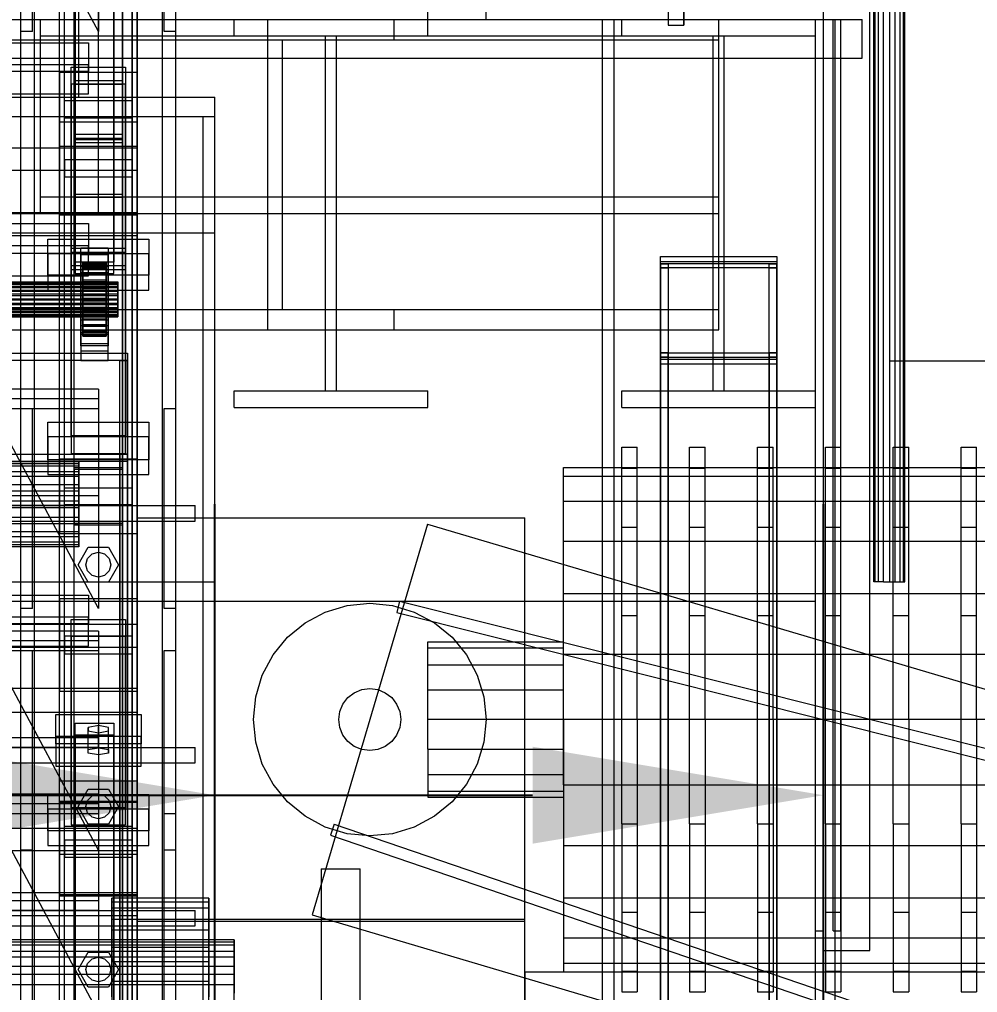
# Model space of a CAD drawing. Header units: millimetres. Extents: x -1970 to 34302, y -65268 to 6837.
# Drawn here: x 389 to 884, y -35402 to -34900 of the extents above; entities that cross this region are included whole.
import ezdxf

# ---------------------------------------------------------------- set-up
doc = ezdxf.new("R2010")
doc.units = ezdxf.units.MM
for name, color, linetype, lineweight in [('COTAS_O', 1, 'Continuous', 0), ('COTAS_P', 1, 'Continuous', 0), ('frontal_briquetadora', 7, 'Continuous', 0), ('frontal_C01', 7, 'Continuous', 0), ('frontal_C02', 7, 'Continuous', 0), ('frontal_C07', 7, 'Continuous', 0), ('frontal_mezcladora', 7, 'Continuous', 0), ('frontal_tolva_provisional', 7, 'Continuous', 0)]:
    doc.layers.add(name, color=color, linetype=linetype, lineweight=lineweight)
doc.dimstyles.new('R19_100', dxfattribs={"dimtxt": 250, "dimasz": 150, "dimexe": 150, "dimexo": 80, "dimgap": 100, "dimtad": 1, "dimtih": 1, "dimtoh": 1, "dimdsep": 46, "dimcen": 0.09, "dimadec": 0, "dimazin": 0, "dimtfac": 1, "dimtdec": 4, "dimtofl": 0, "dimtmove": 0, "dimatfit": 3, "dimfxl": 1, "dimtolj": 1, "dimtzin": 0, "dimarcsym": 0})

# ---------------------------------------------------------------- blocks, each defined once
blk = doc.blocks.new('*D39')
at = {"layer": 'COTAS_O', "color": 0, "lineweight": -2, "transparency": 16777216}
for p, q in [((-650, -34820), (-650, -34050)), ((650, -34820), (650, -34050)), ((-500, -34200), (500, -34200))]:
    blk.add_line(p, q, dxfattribs=at)
at = {"layer": 'COTAS_O', "color": 0, "transparency": 16777216}
for points in [[(-500, -34175), (-500, -34225), (-650, -34200)], [(500, -34175), (500, -34225), (650, -34200)]]:
    blk.add_solid(points, dxfattribs=at)
at = {"layer": 'Defpoints', "color": 0, "transparency": 16777216}
for p in [(650, -34200), (-650, -34900), (650, -34900)]:
    blk.add_point(p, dxfattribs=at)
blk = doc.blocks.new('*D41')
at = {"layer": 'COTAS_O', "color": 0, "lineweight": -2, "transparency": 16777216}
for p, q in [((-1480, -35920), (-1480, -35150)), ((490, -35920), (490, -35150)), ((-1330, -35300), (340, -35300))]:
    blk.add_line(p, q, dxfattribs=at)
at = {"layer": 'COTAS_O', "color": 0, "transparency": 16777216}
for points in [[(-1330, -35275), (-1330, -35325), (-1480, -35300)], [(340, -35275), (340, -35325), (490, -35300)]]:
    blk.add_solid(points, dxfattribs=at)
at = {"layer": 'Defpoints', "color": 0, "transparency": 16777216}
for p in [(490, -35300), (-1480, -36000), (490, -36000)]:
    blk.add_point(p, dxfattribs=at)
blk = doc.blocks.new('*D43')
at = {"layer": 'COTAS_P', "color": 0, "lineweight": -2, "transparency": 16777216}
for p, q in [((-804, -35920), (-804, -35150)), ((804, -35920), (804, -35150)), ((-654, -35300), (654, -35300))]:
    blk.add_line(p, q, dxfattribs=at)
at = {"layer": 'COTAS_P', "color": 0, "transparency": 16777216}
for points in [[(-654, -35275), (-654, -35325), (-804, -35300)], [(654, -35275), (654, -35325), (804, -35300)]]:
    blk.add_solid(points, dxfattribs=at)
at = {"layer": 'Defpoints', "color": 0, "transparency": 16777216}
for p in [(804, -35300), (-804, -36000), (804, -36000)]:
    blk.add_point(p, dxfattribs=at)

msp = doc.modelspace()

# ---------------------------------------------------------------- linework, layer by layer
at = {"layer": 'frontal_briquetadora'}
for p, q in [((430, -35000), (430, -34710)), ((410, -34940), (410, -34760)), ((420, -34940), (420, -34760)), ((340, -34940), (490, -34940)), ((410, -34940), (420, -34940)), ((490, -34950), (490, -34940)), ((340, -34950), (490, -34950)), ((346, -34950), (484, -34950)), ((484, -34950), (490, -34950)), ((484, -35988), (484, -34950)), ((490, -35988), (490, -34950)), ((-1330, -35000), (490, -35000)), ((315, -35000), (430, -35000)), ((490, -35010), (490, -35000)), ((-1330, -35010), (490, -35010)), ((490, -35190), (490, -35010)), ((385, -35072.053), (445, -35072.053)), ((445, -35072.053), (445, -35872.053)), ((445, -35072.053), (445, -35075.779)), ((445, -35075.779), (385, -35075.779)), ((441, -35875.779), (441, -35075.779)), ((441, -35075.779), (445, -35075.779)), ((441, -35124.221), (441, -35075.779)), ((445, -35875.779), (445, -35075.779)), ((445, -35075.779), (445, -35124.221)), ((385, -35124.221), (445, -35124.221)), ((445, -35124.221), (441, -35124.221)), ((441, -35124.221), (441, -35924.221)), ((445, -35124.221), (445, -35924.221)), ((445, -35124.221), (445, -35127.947)), ((445, -35127.947), (385, -35127.947)), ((445, -35927.947), (445, -35127.947)), ((-1330, -35190), (490, -35190)), ((490, -35200), (490, -35190)), ((-1330, -35200), (490, -35200))]:
    msp.add_line(p, q, dxfattribs=at)
at = {"layer": 'frontal_C01'}
for p, q in [((390, -35975), (390, -34032.596)), ((397, -35975), (397, -34032.596)), ((463, -35975), (463, -34032.596)), ((470, -35975), (470, -34032.596)), ((410, -34927.286), (410, -34562.034)), ((450, -34562.034), (450, -34927.286)), ((410, -34965.388), (410, -34600.136)), ((450, -34965.388), (450, -34600.136)), ((390, -35975), (390, -34793.537)), ((397, -35975), (397, -34793.537)), ((463, -35975), (463, -34793.537)), ((470, -35975), (470, -34793.537)), ((410, -35198.763), (410, -34833.511)), ((450, -34833.511), (450, -35198.763)), ((417.5, -34931.376), (417.5, -34842.364)), ((442.5, -34842.364), (442.5, -34931.376)), ((417.5, -34961.298), (417.5, -34872.286)), ((442.5, -34961.298), (442.5, -34872.286)), ((410, -35246.391), (410, -34881.139)), ((450, -35246.391), (450, -34881.139)), ((450, -34927.286), (410, -34927.286)), ((410, -34927.286), (410, -34965.388)), ((410, -35292.538), (410, -34927.286)), ((450, -34965.388), (450, -34927.286)), ((450, -34927.286), (450, -35292.538)), ((417.5, -34961.298), (417.5, -34931.376)), ((417.5, -34931.376), (442.5, -34931.376)), ((442.5, -34933.521), (417.5, -34933.521)), ((417.5, -34933.521), (417.5, -34959.153)), ((417.5, -35575.013), (417.5, -34933.521)), ((442.5, -34931.376), (442.5, -34961.298)), ((442.5, -34959.153), (442.5, -34933.521)), ((442.5, -34933.521), (442.5, -35575.013)), ((412.5, -34950.902), (412.5, -34941.771)), ((412.5, -34941.771), (447.5, -34941.771)), ((412.5, -35218.011), (412.5, -34941.771)), ((447.5, -34941.771), (447.5, -34950.902)), ((447.5, -34941.771), (447.5, -35218.011)), ((447.5, -34950.902), (412.5, -34950.902)), ((412.5, -35227.142), (412.5, -34950.902)), ((447.5, -35227.142), (447.5, -34950.902)), ((417.5, -34959.153), (442.5, -34959.153)), ((417.5, -35600.645), (417.5, -34959.153)), ((442.5, -34961.298), (417.5, -34961.298)), ((442.5, -35600.645), (442.5, -34959.153)), ((410, -34965.388), (450, -34965.388)), ((410, -35330.64), (410, -34965.388)), ((450, -35330.64), (450, -34965.388)), ((-425, -35005.229), (425, -35005.229)), ((425, -35005.229), (425, -35020.691)), ((425, -35005.229), (425, -35016.66)), ((425, -35016.66), (-425, -35016.66)), ((416, -35027.051), (416, -35017.92)), ((416, -35017.92), (444, -35017.92)), ((416, -35114.663), (416, -35017.92)), ((425, -35032.122), (425, -35016.66)), ((444, -35017.92), (444, -35027.051)), ((444, -35017.92), (444, -35114.663)), ((425, -35020.691), (-425, -35020.691)), ((425, -35032.122), (425, -35020.691)), ((444, -35027.051), (416, -35027.051)), ((416, -35027.051), (416, -35123.795)), ((444, -35123.795), (444, -35027.051)), ((-425, -35032.122), (425, -35032.122)), ((404, -35127.064), (404, -35107.584)), ((404, -35107.584), (456, -35107.584)), ((404, -35115.204), (404, -35107.584)), ((456, -35107.584), (456, -35127.064)), ((456, -35107.584), (456, -35115.204)), ((456, -35115.204), (404, -35115.204)), ((404, -35115.204), (404, -35134.684)), ((444, -35114.663), (416, -35114.663)), ((416, -35114.663), (416, -35123.795)), ((444, -35123.795), (444, -35114.663)), ((456, -35134.684), (456, -35115.204)), ((416, -35123.795), (444, -35123.795)), ((456, -35127.064), (404, -35127.064)), ((404, -35127.064), (404, -35134.684)), ((456, -35134.684), (456, -35127.064)), ((404, -35134.684), (456, -35134.684)), ((450, -35198.763), (410, -35198.763)), ((410, -35198.763), (410, -35246.391)), ((410, -35564.015), (410, -35198.763)), ((450, -35246.391), (450, -35198.763)), ((450, -35198.763), (450, -35564.015)), ((-450, -35211.727), (450, -35211.727)), ((450, -35211.727), (450, -35223.902)), ((450, -35211.727), (450, -35245.066)), ((447.5, -35218.011), (412.5, -35218.011)), ((412.5, -35218.011), (412.5, -35227.142)), ((447.5, -35227.142), (447.5, -35218.011)), ((450, -35223.902), (-450, -35223.902)), ((450, -35257.241), (450, -35223.902)), ((412.5, -35227.142), (447.5, -35227.142)), ((450, -35245.066), (-450, -35245.066)), ((410, -35246.391), (450, -35246.391)), ((410, -35611.642), (410, -35246.391)), ((450, -35257.241), (450, -35245.066)), ((450, -35611.642), (450, -35246.391)), ((-450, -35257.241), (450, -35257.241)), ((408, -35273.564), (408, -35258.345)), ((408, -35258.345), (452, -35258.345)), ((408, -35269.775), (408, -35258.345)), ((452, -35258.345), (452, -35273.564)), ((452, -35258.345), (452, -35269.775)), ((418, -35268.998), (418, -35262.91)), ((418, -35262.91), (438, -35262.91)), ((418, -35413.01), (418, -35262.91)), ((430, -35264.128), (424.804, -35265.041)), ((424.804, -35265.041), (424.804, -35266.867)), ((424.804, -35276.472), (424.804, -35265.041)), ((435.196, -35265.041), (430, -35264.128)), ((430, -35275.559), (430, -35264.128)), ((435.196, -35266.867), (435.196, -35265.041)), ((435.196, -35276.472), (435.196, -35265.041)), ((438, -35262.91), (438, -35268.998)), ((438, -35262.91), (438, -35413.01)), ((452, -35269.775), (408, -35269.775)), ((408, -35269.775), (408, -35284.994)), ((438, -35268.998), (418, -35268.998)), ((418, -35268.998), (418, -35419.098)), ((424.804, -35266.867), (430, -35267.78)), ((424.804, -35278.298), (424.804, -35266.867)), ((430, -35267.78), (435.196, -35266.867)), ((430, -35267.78), (430, -35279.211)), ((435.196, -35278.298), (435.196, -35266.867)), ((438, -35419.098), (438, -35268.998)), ((452, -35284.994), (452, -35269.775)), ((452, -35273.564), (408, -35273.564)), ((408, -35273.564), (408, -35284.994)), ((452, -35284.994), (452, -35273.564)), ((424.804, -35276.472), (430, -35275.559)), ((424.804, -35278.298), (424.804, -35276.472)), ((430, -35279.211), (424.804, -35278.298)), ((430, -35275.559), (435.196, -35276.472)), ((435.196, -35278.298), (430, -35279.211)), ((435.196, -35276.472), (435.196, -35278.298)), ((408, -35284.994), (452, -35284.994)), ((410, -35330.64), (410, -35292.538)), ((410, -35292.538), (450, -35292.538)), ((410, -35474.007), (410, -35292.538)), ((450, -35292.538), (450, -35330.64)), ((450, -35292.538), (450, -35474.007)), ((412.5, -35316.154), (412.5, -35307.023)), ((412.5, -35307.023), (447.5, -35307.023)), ((412.5, -35583.263), (412.5, -35307.023)), ((447.5, -35307.023), (447.5, -35316.154)), ((447.5, -35307.023), (447.5, -35583.263)), ((447.5, -35316.154), (412.5, -35316.154)), ((412.5, -35592.394), (412.5, -35316.154)), ((447.5, -35592.394), (447.5, -35316.154)), ((450, -35330.64), (410, -35330.64)), ((410, -35512.109), (410, -35330.64)), ((450, -35512.109), (450, -35330.64)), ((437, -35358.227), (437, -35353.163)), ((437, -35353.163), (437, -35355.23)), ((487, -35353.163), (437, -35353.163)), ((437, -35355.23), (437, -35364.113)), ((487, -35355.23), (437, -35355.23)), ((487, -35355.23), (487, -35353.163)), ((487, -35353.163), (487, -35358.227)), ((487, -35364.113), (487, -35355.23)), ((437, -35369.651), (437, -35358.227)), ((487, -35358.227), (437, -35358.227)), ((487, -35358.227), (487, -35369.651)), ((437, -35364.113), (437, -35378.459)), ((487, -35364.113), (437, -35364.113)), ((487, -35378.459), (487, -35364.113)), ((437, -35385.694), (437, -35369.651)), ((487, -35369.651), (437, -35369.651)), ((487, -35369.651), (487, -35385.694)), ((500, -35374.589), (350, -35374.589)), ((500, -35375.71), (500, -35374.589)), ((500, -35374.589), (500, -35377.336)), ((500, -35375.71), (350, -35375.71)), ((500, -35377.336), (350, -35377.336)), ((437, -35378.459), (437, -35396.084)), ((487, -35378.459), (437, -35378.459)), ((487, -35396.084), (487, -35378.459)), ((500, -35380.529), (500, -35375.71)), ((500, -35377.336), (500, -35383.534)), ((500, -35380.529), (350, -35380.529)), ((500, -35383.534), (350, -35383.534)), ((500, -35388.313), (500, -35380.529)), ((500, -35383.534), (500, -35392.238)), ((500, -35388.313), (350, -35388.313)), ((437, -35403.916), (437, -35385.694)), ((437, -35385.694), (487, -35385.694)), ((487, -35385.694), (487, -35403.916)), ((500, -35397.875), (500, -35388.313)), ((350, -35392.238), (500, -35392.238)), ((500, -35392.238), (500, -35402.125)), ((500, -35397.875), (350, -35397.875)), ((437, -35396.084), (437, -35414.306)), ((487, -35396.084), (437, -35396.084)), ((487, -35414.306), (487, -35396.084)), ((500, -35407.762), (500, -35397.875))]:
    msp.add_line(p, q, dxfattribs=at)
at = {"layer": 'frontal_C02'}
for p, q in [((390, -35975), (390, -33576.746)), ((397, -35975), (397, -33576.746)), ((463, -35975), (463, -33576.746)), ((470, -35975), (470, -33576.746)), ((390, -35975), (390, -34072.136)), ((397, -35975), (397, -34072.136)), ((463, -35975), (463, -34072.136)), ((470, -35975), (470, -34072.136)), ((417.5, -34963.35), (417.5, -34430.927)), ((442.5, -34430.927), (442.5, -34963.35)), ((417.5, -34990.315), (417.5, -34457.893)), ((442.5, -34990.315), (442.5, -34457.893)), ((410, -34952.924), (410, -34602.206)), ((450, -34602.206), (450, -34952.924)), ((410, -35000.741), (410, -34650.022)), ((450, -35000.741), (450, -34650.022)), ((410, -35126.72), (410, -34776.002)), ((450, -34776.002), (450, -35126.72)), ((412.5, -34972.449), (412.5, -34790.744)), ((447.5, -34790.744), (447.5, -34972.449)), ((430, -34906.253), (375, -34803.253)), ((390, -34906.253), (390, -34803.253)), ((396, -34906.253), (396, -34803.253)), ((412.5, -34981.217), (412.5, -34799.512)), ((430, -34803.253), (430, -34906.253)), ((447.5, -34981.217), (447.5, -34799.512)), ((464, -34906.253), (464, -34803.253)), ((470, -34906.253), (470, -34803.253)), ((410, -35164.974), (410, -34814.255)), ((450, -35164.974), (450, -34814.255)), ((390, -35975), (390, -34861.253)), ((397, -35975), (397, -34861.253)), ((463, -35975), (463, -34861.253)), ((470, -35975), (470, -34861.253)), ((418, -35025.149), (418, -34877.651)), ((438, -34877.651), (438, -35025.149)), ((418, -34883.496), (418, -35030.995)), ((438, -35030.995), (438, -34883.496)), ((396, -34906.253), (390, -34906.253)), ((470, -34906.253), (464, -34906.253)), ((-425, -34911.965), (425, -34911.965)), ((425, -34911.965), (425, -34926.812)), ((425, -34911.965), (425, -34923.441)), ((425, -34923.441), (-425, -34923.441)), ((425, -34938.288), (425, -34923.441)), ((425, -34926.812), (-425, -34926.812)), ((416, -34933.336), (416, -34924.568)), ((416, -34924.568), (444, -34924.568)), ((416, -35020.097), (416, -34924.568)), ((425, -34938.288), (425, -34926.812)), ((444, -34924.568), (444, -34933.336)), ((444, -34924.568), (444, -35020.097)), ((444, -34933.336), (416, -34933.336)), ((416, -34933.336), (416, -35028.865)), ((444, -35028.865), (444, -34933.336)), ((-425, -34938.288), (425, -34938.288)), ((450, -34952.924), (410, -34952.924)), ((410, -34952.924), (410, -35000.741)), ((410, -35303.643), (410, -34952.924)), ((450, -35000.741), (450, -34952.924)), ((450, -34952.924), (450, -35303.643)), ((442.5, -34961.978), (417.5, -34961.978)), ((417.5, -34961.978), (417.5, -34991.687)), ((417.5, -35130.993), (417.5, -34961.978)), ((417.5, -34990.315), (417.5, -34963.35)), ((417.5, -34963.35), (442.5, -34963.35)), ((442.5, -34991.687), (442.5, -34961.978)), ((442.5, -34961.978), (442.5, -35130.993)), ((442.5, -34963.35), (442.5, -34990.315)), ((-450, -34966.206), (450, -34966.206)), ((450, -34966.206), (450, -34977.896)), ((450, -34966.206), (450, -34999.677)), ((447.5, -34972.449), (412.5, -34972.449)), ((412.5, -34972.449), (412.5, -34981.217)), ((447.5, -34981.217), (447.5, -34972.449)), ((450, -34977.896), (-450, -34977.896)), ((450, -35011.368), (450, -34977.896)), ((412.5, -34981.217), (447.5, -34981.217)), ((442.5, -34990.315), (417.5, -34990.315)), ((417.5, -34991.687), (442.5, -34991.687)), ((417.5, -35160.701), (417.5, -34991.687)), ((442.5, -35160.701), (442.5, -34991.687)), ((450, -34999.677), (-450, -34999.677)), ((410, -35000.741), (450, -35000.741)), ((410, -35351.46), (410, -35000.741)), ((450, -35011.368), (450, -34999.677)), ((450, -35351.46), (450, -35000.741)), ((-450, -35011.368), (450, -35011.368)), ((404, -35031.921), (404, -35013.216)), ((404, -35013.216), (456, -35013.216)), ((404, -35020.867), (404, -35013.216)), ((456, -35013.216), (456, -35031.921)), ((456, -35013.216), (456, -35020.867)), ((421, -35021.324), (421, -35017.817)), ((421, -35017.817), (435, -35017.817)), ((421, -35057.983), (421, -35017.817)), ((435, -35017.817), (435, -35021.324)), ((435, -35017.817), (435, -35057.983)), ((456, -35020.867), (404, -35020.867)), ((404, -35020.867), (404, -35039.572)), ((444, -35020.097), (416, -35020.097)), ((416, -35020.097), (416, -35028.865)), ((435, -35021.324), (421, -35021.324)), ((421, -35021.324), (421, -35061.49)), ((435, -35061.49), (435, -35021.324)), ((444, -35028.865), (444, -35020.097)), ((456, -35039.572), (456, -35020.867)), ((416, -35028.865), (444, -35028.865)), ((438, -35025.149), (418, -35025.149)), ((418, -35025.149), (418, -35030.995)), ((421, -35030.676), (421, -35027.169)), ((421, -35027.169), (435, -35027.169)), ((421, -35067.335), (421, -35027.169)), ((422, -35035.335), (422, -35025.341)), ((422, -35025.341), (422, -35025.817)), ((422, -35025.341), (434, -35025.341)), ((422, -35026.159), (422, -35025.341)), ((422, -35035.561), (422, -35025.817)), ((422, -35025.817), (422, -35027.555)), ((422, -35025.817), (434, -35025.817)), ((422, -35035.723), (422, -35026.159)), ((422, -35026.159), (434, -35026.159)), ((422, -35028.216), (422, -35026.159)), ((422, -35036.384), (422, -35027.555)), ((422, -35027.555), (422, -35030.435)), ((422, -35027.555), (434, -35027.555)), ((422, -35036.697), (422, -35028.216)), ((422, -35028.216), (434, -35028.216)), ((422, -35031.37), (422, -35028.216)), ((434, -35025.817), (434, -35025.341)), ((434, -35025.341), (434, -35035.335)), ((434, -35025.341), (434, -35026.159)), ((434, -35027.555), (434, -35025.817)), ((434, -35025.817), (434, -35035.561)), ((434, -35026.159), (434, -35035.723)), ((434, -35026.159), (434, -35028.216)), ((434, -35030.435), (434, -35027.555)), ((434, -35027.555), (434, -35036.384)), ((434, -35028.216), (434, -35036.697)), ((434, -35028.216), (434, -35031.37)), ((435, -35027.169), (435, -35030.676)), ((435, -35027.169), (435, -35067.335)), ((438, -35030.995), (438, -35025.149)), ((456, -35031.921), (404, -35031.921)), ((404, -35031.921), (404, -35039.572)), ((418, -35030.995), (438, -35030.995)), ((435, -35030.676), (421, -35030.676)), ((421, -35030.676), (421, -35070.843)), ((422, -35037.748), (422, -35030.435)), ((422, -35030.435), (422, -35034.263)), ((422, -35030.435), (434, -35030.435)), ((422, -35038.191), (422, -35031.37)), ((422, -35031.37), (434, -35031.37)), ((422, -35035.408), (422, -35031.37)), ((434, -35034.263), (434, -35030.435)), ((434, -35030.435), (434, -35037.748)), ((434, -35031.37), (434, -35038.191)), ((434, -35031.37), (434, -35035.408)), ((435, -35070.843), (435, -35030.676)), ((456, -35039.572), (456, -35031.921)), ((-440, -35035.335), (440, -35035.335)), ((-440, -35035.561), (440, -35035.561)), ((-440, -35035.723), (440, -35035.723)), ((-440, -35036.384), (440, -35036.384)), ((-440, -35036.697), (440, -35036.697)), ((-440, -35037.748), (440, -35037.748)), ((-440, -35038.191), (440, -35038.191)), ((422, -35039.561), (422, -35034.263)), ((422, -35034.263), (422, -35038.777)), ((422, -35034.263), (434, -35034.263)), ((422, -35035.561), (422, -35035.335)), ((434, -35035.335), (422, -35035.335)), ((422, -35035.335), (422, -35035.723)), ((422, -35040.104), (422, -35035.408)), ((422, -35035.408), (434, -35035.408)), ((422, -35040.054), (422, -35035.408)), ((422, -35036.384), (422, -35035.561)), ((434, -35035.561), (422, -35035.561)), ((434, -35035.723), (422, -35035.723)), ((422, -35035.723), (422, -35036.697)), ((422, -35037.748), (422, -35036.384)), ((434, -35036.384), (422, -35036.384)), ((434, -35036.697), (422, -35036.697)), ((422, -35036.697), (422, -35038.191)), ((422, -35039.561), (422, -35037.748)), ((434, -35037.748), (422, -35037.748)), ((434, -35038.191), (422, -35038.191)), ((422, -35038.191), (422, -35040.104)), ((422, -35038.777), (422, -35041.699)), ((434, -35038.777), (422, -35038.777)), ((422, -35038.777), (422, -35043.669)), ((434, -35038.777), (434, -35034.263)), ((434, -35034.263), (434, -35039.561)), ((434, -35035.335), (434, -35035.561)), ((434, -35035.723), (434, -35035.335)), ((434, -35035.408), (434, -35040.104)), ((434, -35035.408), (434, -35040.054)), ((434, -35035.561), (434, -35036.384)), ((434, -35036.697), (434, -35035.723)), ((434, -35036.384), (434, -35037.748)), ((434, -35038.191), (434, -35036.697)), ((434, -35037.748), (434, -35039.561)), ((434, -35040.104), (434, -35038.191)), ((434, -35041.699), (434, -35038.777)), ((434, -35043.669), (434, -35038.777)), ((440, -35035.561), (440, -35035.335)), ((440, -35035.335), (440, -35035.723)), ((440, -35036.384), (440, -35035.561)), ((440, -35035.723), (440, -35036.697)), ((440, -35037.748), (440, -35036.384)), ((440, -35036.697), (440, -35038.191)), ((440, -35039.561), (440, -35037.748)), ((440, -35038.191), (440, -35040.104)), ((-440, -35039.561), (440, -35039.561)), ((-440, -35040.104), (440, -35040.104)), ((440, -35041.699), (-440, -35041.699)), ((-440, -35042.304), (440, -35042.304)), ((-440, -35044.017), (440, -35044.017)), ((404, -35039.572), (456, -35039.572)), ((422, -35041.699), (422, -35039.561)), ((434, -35039.561), (422, -35039.561)), ((422, -35042.304), (422, -35040.054)), ((422, -35040.054), (434, -35040.054)), ((422, -35044.991), (422, -35040.054)), ((434, -35040.104), (422, -35040.104)), ((422, -35040.104), (422, -35042.304)), ((422, -35041.699), (434, -35041.699)), ((422, -35044.017), (422, -35041.699)), ((434, -35042.304), (422, -35042.304)), ((422, -35042.304), (422, -35044.643)), ((422, -35044.017), (422, -35043.669)), ((422, -35043.669), (422, -35048.606)), ((422, -35043.669), (434, -35043.669)), ((422, -35046.355), (422, -35044.017)), ((434, -35044.017), (422, -35044.017)), ((434, -35039.561), (434, -35041.699)), ((434, -35040.054), (434, -35042.304)), ((434, -35040.054), (434, -35044.991)), ((434, -35042.304), (434, -35040.104)), ((434, -35041.699), (434, -35044.017)), ((434, -35044.643), (434, -35042.304)), ((434, -35048.606), (434, -35043.669)), ((434, -35043.669), (434, -35044.017)), ((434, -35044.017), (434, -35046.355)), ((440, -35041.699), (440, -35039.561)), ((440, -35040.104), (440, -35042.304)), ((440, -35044.017), (440, -35041.699)), ((440, -35042.304), (440, -35044.643)), ((440, -35046.355), (440, -35044.017)), ((-440, -35044.643), (440, -35044.643)), ((-440, -35046.355), (440, -35046.355)), ((-440, -35046.96), (440, -35046.96)), ((-440, -35048.556), (440, -35048.556)), ((-440, -35049.098), (440, -35049.098)), ((422, -35044.643), (422, -35044.991)), ((434, -35044.643), (422, -35044.643)), ((422, -35044.643), (422, -35046.96)), ((422, -35044.991), (434, -35044.991)), ((422, -35049.883), (422, -35044.991)), ((422, -35048.556), (422, -35046.355)), ((422, -35046.355), (422, -35048.606)), ((434, -35046.355), (422, -35046.355)), ((422, -35046.96), (422, -35049.883)), ((434, -35046.96), (422, -35046.96)), ((422, -35046.96), (422, -35049.098)), ((422, -35050.468), (422, -35048.556)), ((422, -35048.556), (422, -35053.251)), ((434, -35048.556), (422, -35048.556)), ((422, -35048.606), (422, -35053.251)), ((422, -35048.606), (434, -35048.606)), ((422, -35049.098), (422, -35054.396)), ((434, -35049.098), (422, -35049.098)), ((422, -35049.098), (422, -35050.911)), ((434, -35044.991), (434, -35044.643)), ((434, -35046.96), (434, -35044.643)), ((434, -35044.991), (434, -35049.883)), ((434, -35048.606), (434, -35046.355)), ((434, -35046.355), (434, -35048.556)), ((434, -35049.883), (434, -35046.96)), ((434, -35049.098), (434, -35046.96)), ((434, -35053.251), (434, -35048.556)), ((434, -35048.556), (434, -35050.468)), ((434, -35053.251), (434, -35048.606)), ((434, -35054.396), (434, -35049.098)), ((434, -35050.911), (434, -35049.098)), ((440, -35044.643), (440, -35046.96)), ((440, -35048.556), (440, -35046.355)), ((440, -35046.96), (440, -35049.098)), ((440, -35050.468), (440, -35048.556)), ((440, -35049.098), (440, -35050.911)), ((-440, -35050.468), (440, -35050.468)), ((-440, -35050.911), (440, -35050.911)), ((-440, -35051.963), (440, -35051.963)), ((-440, -35052.276), (440, -35052.276)), ((-440, -35052.937), (440, -35052.937)), ((-440, -35053.099), (440, -35053.099)), ((-440, -35053.324), (440, -35053.324)), ((422, -35049.883), (434, -35049.883)), ((422, -35054.396), (422, -35049.883)), ((422, -35051.963), (422, -35050.468)), ((422, -35050.468), (422, -35057.289)), ((434, -35050.468), (422, -35050.468)), ((422, -35050.911), (422, -35058.224)), ((434, -35050.911), (422, -35050.911)), ((422, -35050.911), (422, -35052.276)), ((422, -35052.937), (422, -35051.963)), ((422, -35051.963), (422, -35060.444)), ((434, -35051.963), (422, -35051.963)), ((422, -35052.276), (422, -35061.105)), ((434, -35052.276), (422, -35052.276)), ((422, -35052.276), (422, -35053.099)), ((422, -35053.324), (422, -35052.937)), ((422, -35052.937), (422, -35062.5)), ((434, -35052.937), (422, -35052.937)), ((422, -35053.099), (422, -35062.842)), ((434, -35053.099), (422, -35053.099)), ((422, -35053.099), (422, -35053.324)), ((422, -35053.251), (422, -35057.289)), ((422, -35053.251), (434, -35053.251)), ((422, -35053.324), (422, -35063.318)), ((434, -35053.324), (422, -35053.324)), ((434, -35049.883), (434, -35054.396)), ((434, -35057.289), (434, -35050.468)), ((434, -35050.468), (434, -35051.963)), ((434, -35058.224), (434, -35050.911)), ((434, -35052.276), (434, -35050.911)), ((434, -35060.444), (434, -35051.963)), ((434, -35051.963), (434, -35052.937)), ((434, -35061.105), (434, -35052.276)), ((434, -35053.099), (434, -35052.276)), ((434, -35062.5), (434, -35052.937)), ((434, -35052.937), (434, -35053.324)), ((434, -35062.842), (434, -35053.099)), ((434, -35053.324), (434, -35053.099)), ((434, -35057.289), (434, -35053.251)), ((434, -35063.318), (434, -35053.324)), ((440, -35051.963), (440, -35050.468)), ((440, -35050.911), (440, -35052.276)), ((440, -35052.937), (440, -35051.963)), ((440, -35052.276), (440, -35053.099)), ((440, -35053.324), (440, -35052.937)), ((440, -35053.099), (440, -35053.324)), ((421, -35068.266), (421, -35054.822)), ((421, -35054.822), (435, -35054.822)), ((421, -35062.472), (421, -35054.822)), ((435, -35057.983), (421, -35057.983)), ((421, -35057.983), (421, -35061.49)), ((422, -35054.396), (434, -35054.396)), ((422, -35058.224), (422, -35054.396)), ((422, -35057.289), (422, -35060.444)), ((422, -35057.289), (434, -35057.289)), ((422, -35058.224), (434, -35058.224)), ((422, -35061.105), (422, -35058.224)), ((434, -35054.396), (434, -35058.224)), ((434, -35060.444), (434, -35057.289)), ((434, -35058.224), (434, -35061.105)), ((435, -35054.822), (435, -35068.266)), ((435, -35054.822), (435, -35062.472)), ((435, -35061.49), (435, -35057.983)), ((421, -35061.49), (435, -35061.49)), ((435, -35062.472), (421, -35062.472)), ((421, -35062.472), (421, -35075.917)), ((422, -35060.444), (422, -35062.5)), ((422, -35060.444), (434, -35060.444)), ((422, -35061.105), (434, -35061.105)), ((422, -35062.842), (422, -35061.105)), ((422, -35062.5), (422, -35063.318)), ((422, -35062.5), (434, -35062.5)), ((422, -35062.842), (434, -35062.842)), ((422, -35063.318), (422, -35062.842)), ((422, -35063.318), (434, -35063.318)), ((434, -35062.5), (434, -35060.444)), ((434, -35061.105), (434, -35062.842)), ((434, -35063.318), (434, -35062.5)), ((434, -35062.842), (434, -35063.318)), ((435, -35075.917), (435, -35062.472)), ((435, -35067.335), (421, -35067.335)), ((421, -35067.335), (421, -35070.843)), ((435, -35068.266), (421, -35068.266)), ((421, -35068.266), (421, -35075.917)), ((435, -35070.843), (435, -35067.335)), ((435, -35075.917), (435, -35068.266)), ((421, -35070.843), (435, -35070.843)), ((421, -35075.917), (435, -35075.917)), ((450, -35126.72), (410, -35126.72)), ((410, -35126.72), (410, -35164.974)), ((410, -35477.439), (410, -35126.72)), ((450, -35164.974), (450, -35126.72)), ((450, -35126.72), (450, -35477.439)), ((417.5, -35160.701), (417.5, -35130.993)), ((417.5, -35130.993), (442.5, -35130.993)), ((442.5, -35132.029), (417.5, -35132.029)), ((417.5, -35132.029), (417.5, -35159.666)), ((417.5, -35601.333), (417.5, -35132.029)), ((442.5, -35130.993), (442.5, -35160.701)), ((442.5, -35159.666), (442.5, -35132.029)), ((442.5, -35132.029), (442.5, -35601.333)), ((412.5, -35150.231), (412.5, -35141.463)), ((412.5, -35141.463), (447.5, -35141.463)), ((412.5, -35323.167), (412.5, -35141.463)), ((447.5, -35141.463), (447.5, -35150.231)), ((447.5, -35141.463), (447.5, -35323.167)), ((447.5, -35150.231), (412.5, -35150.231)), ((412.5, -35331.935), (412.5, -35150.231)), ((447.5, -35331.935), (447.5, -35150.231)), ((417.5, -35159.666), (442.5, -35159.666)), ((417.5, -35628.97), (417.5, -35159.666)), ((442.5, -35628.97), (442.5, -35159.666)), ((442.5, -35160.701), (417.5, -35160.701)), ((410, -35164.974), (450, -35164.974)), ((410, -35515.692), (410, -35164.974)), ((450, -35515.692), (450, -35164.974)), ((-425, -35196.786), (425, -35196.786)), ((425, -35196.786), (425, -35211.633)), ((425, -35196.786), (425, -35208.262)), ((425, -35208.262), (-425, -35208.262)), ((416, -35218.157), (416, -35209.389)), ((416, -35209.389), (444, -35209.389)), ((416, -35306.517), (416, -35209.389)), ((425, -35223.11), (425, -35208.262)), ((444, -35209.389), (444, -35218.157)), ((444, -35209.389), (444, -35306.517)), ((425, -35211.633), (-425, -35211.633)), ((425, -35223.11), (425, -35211.633)), ((444, -35218.157), (416, -35218.157)), ((416, -35218.157), (416, -35315.285)), ((444, -35315.285), (444, -35218.157)), ((-425, -35223.11), (425, -35223.11)), ((404, -35318.341), (404, -35299.636)), ((404, -35299.636), (456, -35299.636)), ((404, -35307.287), (404, -35299.636)), ((456, -35299.636), (456, -35318.341)), ((456, -35299.636), (456, -35307.287)), ((450, -35303.277), (410, -35303.277)), ((410, -35303.277), (410, -35351.825)), ((410, -35590.878), (410, -35303.277)), ((410, -35351.46), (410, -35303.643)), ((410, -35303.643), (450, -35303.643)), ((450, -35351.825), (450, -35303.277)), ((450, -35303.277), (450, -35590.878)), ((450, -35303.643), (450, -35351.46)), ((456, -35307.287), (404, -35307.287)), ((404, -35307.287), (404, -35325.992)), ((444, -35306.517), (416, -35306.517)), ((416, -35306.517), (416, -35315.285)), ((444, -35315.285), (444, -35306.517)), ((456, -35325.992), (456, -35307.287)), ((-450, -35316.924), (450, -35316.924)), ((456, -35318.341), (404, -35318.341)), ((404, -35318.341), (404, -35325.992)), ((416, -35315.285), (444, -35315.285)), ((450, -35316.924), (450, -35328.615)), ((450, -35316.924), (450, -35350.396)), ((456, -35325.992), (456, -35318.341)), ((447.5, -35323.167), (412.5, -35323.167)), ((412.5, -35323.167), (412.5, -35331.935)), ((447.5, -35331.935), (447.5, -35323.167)), ((450, -35328.615), (-450, -35328.615)), ((404, -35325.992), (456, -35325.992)), ((450, -35362.087), (450, -35328.615)), ((412.5, -35331.935), (447.5, -35331.935)), ((450, -35350.396), (-450, -35350.396)), ((450, -35351.46), (410, -35351.46)), ((410, -35351.825), (450, -35351.825)), ((410, -35639.425), (410, -35351.825)), ((450, -35362.087), (450, -35350.396)), ((450, -35639.425), (450, -35351.825)), ((-450, -35362.087), (450, -35362.087))]:
    msp.add_line(p, q, dxfattribs=at)
at = {"layer": 'frontal_C07'}
for p, q in [((724, -34697.135), (724, -34902.865)), ((732, -34902.865), (732, -34697.135)), ((724, -34708.568), (724, -34902.865)), ((732, -34708.568), (732, -34902.865)), ((724, -34902.865), (732, -34902.865)), ((430, -35090.648), (-430, -35090.648)), ((430, -35090.648), (430, -35095.648)), ((430, -35095.648), (-430, -35095.648)), ((430, -35095.648), (430, -35145.648)), ((430, -35203.648), (375, -35100.648)), ((375, -35100.648), (430, -35100.648)), ((390, -35203.648), (390, -35100.648)), ((390, -35100.648), (396, -35100.648)), ((396, -35203.648), (396, -35100.648)), ((430, -35100.648), (430, -35203.648)), ((464, -35203.648), (464, -35100.648)), ((464, -35100.648), (470, -35100.648)), ((470, -35203.648), (470, -35100.648)), ((420, -35128.071), (-420, -35128.071)), ((420, -35129.063), (-420, -35129.063)), ((420, -35130.418), (420, -35128.071)), ((420, -35128.071), (420, -35129.063)), ((420, -35129.063), (420, -35133.242)), ((420, -35130.418), (-420, -35130.418)), ((420, -35133.242), (-420, -35133.242)), ((420, -35135.746), (420, -35130.418)), ((420, -35133.242), (420, -35139.973)), ((420, -35135.746), (-420, -35135.746)), ((420, -35143.244), (420, -35135.746)), ((420, -35139.973), (-420, -35139.973)), ((420, -35143.244), (-420, -35143.244)), ((420, -35139.973), (420, -35148.23)), ((420, -35151.77), (420, -35143.244)), ((430, -35145.648), (-430, -35145.648)), ((-420, -35148.23), (420, -35148.23)), ((420, -35148.23), (420, -35156.756)), ((430, -35145.648), (430, -35150.648)), ((430, -35150.648), (-430, -35150.648)), ((420, -35151.77), (-420, -35151.77)), ((380, -35150.648), (480, -35150.648)), ((420, -35160.027), (420, -35151.77)), ((480, -35158.648), (480, -35150.648)), ((420, -35156.756), (-420, -35156.756)), ((380, -35158.648), (480, -35158.648)), ((390, -35158.648), (397, -35158.648)), ((390, -35975), (390, -35158.648)), ((397, -35975), (397, -35158.648)), ((397, -35158.648), (463, -35158.648)), ((420, -35156.756), (420, -35164.254)), ((463, -35158.648), (470, -35158.648)), ((463, -35975), (463, -35158.648)), ((470, -35975), (470, -35158.648)), ((420, -35160.027), (-420, -35160.027)), ((420, -35164.254), (-420, -35164.254)), ((420, -35166.758), (420, -35160.027)), ((420, -35164.254), (420, -35169.582)), ((420, -35166.758), (-420, -35166.758)), ((420, -35169.582), (-420, -35169.582)), ((420, -35170.937), (420, -35166.758)), ((420, -35169.582), (420, -35171.929)), ((420, -35170.937), (-420, -35170.937)), ((420, -35171.929), (-420, -35171.929)), ((419.6, -35181.148), (424.8, -35172.141)), ((420, -35171.929), (420, -35170.937)), ((424.8, -35172.141), (435.2, -35172.141)), ((435.2, -35172.141), (440.4, -35181.148)), ((423.6, -35181.148), (424.457, -35177.948)), ((424.457, -35177.948), (426.8, -35175.605)), ((426.8, -35175.605), (430, -35174.748)), ((430, -35174.748), (433.2, -35175.605)), ((433.2, -35175.605), (435.543, -35177.948)), ((435.543, -35177.948), (436.4, -35181.148)), ((424.8, -35190.155), (419.6, -35181.148)), ((424.457, -35184.348), (423.6, -35181.148)), ((426.8, -35186.69), (424.457, -35184.348)), ((435.543, -35184.348), (433.2, -35186.69)), ((440.4, -35181.148), (435.2, -35190.155)), ((436.4, -35181.148), (435.543, -35184.348)), ((430, -35187.548), (426.8, -35186.69)), ((433.2, -35186.69), (430, -35187.548)), ((435.2, -35190.155), (424.8, -35190.155)), ((396, -35203.648), (390, -35203.648)), ((470, -35203.648), (464, -35203.648)), ((430, -35215.361), (-430, -35215.361)), ((430, -35215.361), (430, -35220.361)), ((430, -35220.361), (-430, -35220.361)), ((430, -35220.361), (430, -35270.361)), ((430, -35328.361), (375, -35225.361)), ((375, -35225.361), (430, -35225.361)), ((390, -35328.361), (390, -35225.361)), ((390, -35225.361), (396, -35225.361)), ((396, -35328.361), (396, -35225.361)), ((430, -35225.361), (430, -35328.361)), ((464, -35328.361), (464, -35225.361)), ((464, -35225.361), (470, -35225.361)), ((470, -35328.361), (470, -35225.361)), ((430, -35270.361), (-430, -35270.361)), ((430, -35270.361), (430, -35275.361)), ((430, -35275.361), (-430, -35275.361)), ((380, -35275.361), (480, -35275.361)), ((480, -35283.361), (480, -35275.361)), ((380, -35283.361), (480, -35283.361)), ((390, -35283.361), (397, -35283.361)), ((390, -35975), (390, -35283.361)), ((397, -35975), (397, -35283.361)), ((397, -35283.361), (463, -35283.361)), ((463, -35283.361), (470, -35283.361)), ((463, -35975), (463, -35283.361)), ((470, -35975), (470, -35283.361)), ((430, -35299.405), (-430, -35299.405)), ((419.6, -35305.861), (424.8, -35296.854)), ((424.8, -35296.854), (435.2, -35296.854)), ((426.8, -35300.318), (430, -35299.461)), ((430, -35299.405), (430, -35304.405)), ((430, -35299.461), (433.2, -35300.318)), ((435.2, -35296.854), (440.4, -35305.861)), ((430, -35304.405), (-430, -35304.405)), ((423.6, -35305.861), (424.457, -35302.661)), ((424.457, -35302.661), (426.8, -35300.318)), ((430, -35304.405), (430, -35354.405)), ((433.2, -35300.318), (435.543, -35302.661)), ((435.543, -35302.661), (436.4, -35305.861)), ((430, -35412.405), (375, -35309.405)), ((375, -35309.405), (430, -35309.405)), ((390, -35412.405), (390, -35309.405)), ((390, -35309.405), (396, -35309.405)), ((396, -35412.405), (396, -35309.405)), ((424.8, -35314.867), (419.6, -35305.861)), ((424.457, -35309.061), (423.6, -35305.861)), ((426.8, -35311.403), (424.457, -35309.061)), ((430, -35309.405), (430, -35412.405)), ((435.543, -35309.061), (433.2, -35311.403)), ((440.4, -35305.861), (435.2, -35314.867)), ((436.4, -35305.861), (435.543, -35309.061)), ((464, -35412.405), (464, -35309.405)), ((464, -35309.405), (470, -35309.405)), ((470, -35412.405), (470, -35309.405)), ((435.2, -35314.867), (424.8, -35314.867)), ((430, -35312.261), (426.8, -35311.403)), ((433.2, -35311.403), (430, -35312.261)), ((396, -35328.361), (390, -35328.361)), ((470, -35328.361), (464, -35328.361)), ((430, -35354.405), (-430, -35354.405)), ((430, -35354.405), (430, -35359.405)), ((430, -35359.405), (-430, -35359.405)), ((380, -35359.405), (480, -35359.405)), ((480, -35367.405), (480, -35359.405)), ((380, -35367.405), (480, -35367.405)), ((390, -35367.405), (397, -35367.405)), ((390, -35975), (390, -35367.405)), ((397, -35975), (397, -35367.405)), ((397, -35367.405), (463, -35367.405)), ((463, -35367.405), (470, -35367.405)), ((463, -35975), (463, -35367.405)), ((470, -35975), (470, -35367.405)), ((419.6, -35389.905), (424.8, -35380.898)), ((424.457, -35386.705), (426.8, -35384.363)), ((424.8, -35380.898), (435.2, -35380.898)), ((426.8, -35384.363), (430, -35383.505)), ((430, -35383.505), (433.2, -35384.363)), ((433.2, -35384.363), (435.543, -35386.705)), ((435.2, -35380.898), (440.4, -35389.905)), ((424.8, -35398.912), (419.6, -35389.905)), ((423.6, -35389.905), (424.457, -35386.705)), ((424.457, -35393.105), (423.6, -35389.905)), ((440.4, -35389.905), (435.2, -35398.912)), ((435.543, -35386.705), (436.4, -35389.905)), ((436.4, -35389.905), (435.543, -35393.105)), ((426.8, -35395.448), (424.457, -35393.105)), ((430, -35396.305), (426.8, -35395.448)), ((433.2, -35395.448), (430, -35396.305)), ((435.543, -35393.105), (433.2, -35395.448)), ((435.2, -35398.912), (424.8, -35398.912))]:
    msp.add_line(p, q, dxfattribs=at)
at = {"layer": 'frontal_mezcladora'}
for p, q in [((600, -34900), (600, -34820)), ((470, -34900), (470, -34880)), ((630, -34900), (630, -34880)), ((-750, -34900), (750, -34900)), ((-600, -34900), (600, -34900)), ((400, -34900), (750, -34900)), ((400, -34900), (400, -34908.5)), ((470, -34900), (630, -34900)), ((500, -34900), (600, -34900)), ((500, -34908.5), (500, -34900)), ((517.5, -34900), (582.5, -34900)), ((517.5, -34910.5), (517.5, -34900)), ((582.5, -34910.5), (582.5, -34900)), ((600, -34908.5), (600, -34900)), ((690, -34900), (696, -34900)), ((690, -35988), (690, -34900)), ((696, -35988), (696, -34900)), ((696, -34900), (804, -34900)), ((700, -34900), (800, -34900)), ((700, -34908.5), (700, -34900)), ((750, -34910.5), (750, -34900)), ((750, -34908.5), (750, -34900)), ((800, -34908.5), (800, -34900)), ((804, -34900), (810, -34900)), ((804, -35988), (804, -34900)), ((810, -35988), (810, -34900)), ((400, -34908.5), (750, -34908.5)), ((400, -34908.5), (400, -34991.5)), ((500, -34908.5), (600, -34908.5)), ((547.2, -34908.5), (552.8, -34908.5)), ((547.2, -35091.5), (547.2, -34908.5)), ((552.8, -35091.5), (552.8, -34908.5)), ((700, -34908.5), (800, -34908.5)), ((747.2, -34908.5), (752.8, -34908.5)), ((747.2, -35091.5), (747.2, -34908.5)), ((750, -34991.5), (750, -34908.5)), ((752.8, -35091.5), (752.8, -34908.5)), ((-750, -34910.5), (750, -34910.5)), ((517.5, -34910.5), (582.5, -34910.5)), ((517.5, -34910.5), (525, -34910.5)), ((517.5, -35049.5), (517.5, -34910.5)), ((525, -35049.5), (525, -34910.5)), ((750, -35049.5), (750, -34910.5)), ((400, -34991.5), (750, -34991.5)), ((400, -34991.5), (400, -35000)), ((750, -35000), (750, -34991.5)), ((400, -35000), (750, -35000)), ((720, -35872.255), (720, -35022.255)), ((720, -35022.255), (780, -35022.255)), ((720, -35025.954), (720, -35022.255)), ((780, -35022.255), (780, -35872.255)), ((780, -35022.255), (780, -35025.954)), ((720, -35874.749), (720, -35024.749)), ((720, -35024.749), (780, -35024.749)), ((720, -35028.116), (720, -35024.749)), ((780, -35025.954), (720, -35025.954)), ((720, -35025.954), (720, -35875.954)), ((720, -35025.954), (724, -35025.954)), ((720, -35074.046), (720, -35025.954)), ((780, -35028.116), (720, -35028.116)), ((720, -35028.116), (720, -35878.116)), ((720, -35028.116), (724, -35028.116)), ((720, -35071.884), (720, -35028.116)), ((724, -35025.954), (724, -35875.954)), ((724, -35025.954), (724, -35074.046)), ((724, -35028.116), (724, -35878.116)), ((724, -35028.116), (724, -35071.884)), ((776, -35875.954), (776, -35025.954)), ((776, -35025.954), (780, -35025.954)), ((776, -35074.046), (776, -35025.954)), ((776, -35878.116), (776, -35028.116)), ((776, -35028.116), (780, -35028.116)), ((776, -35071.884), (776, -35028.116)), ((780, -35024.749), (780, -35874.749)), ((780, -35024.749), (780, -35028.116)), ((780, -35875.954), (780, -35025.954)), ((780, -35025.954), (780, -35074.046)), ((780, -35878.116), (780, -35028.116)), ((780, -35028.116), (780, -35071.884)), ((-750, -35049.5), (750, -35049.5)), ((517.5, -35049.5), (582.5, -35049.5)), ((517.5, -35060), (517.5, -35049.5)), ((517.5, -35049.5), (525, -35049.5)), ((582.5, -35060), (582.5, -35049.5)), ((750, -35060), (750, -35049.5)), ((-750, -35060), (750, -35060)), ((517.5, -35060), (582.5, -35060)), ((720, -35921.884), (720, -35071.884)), ((720, -35071.884), (780, -35071.884)), ((720, -35075.251), (720, -35071.884)), ((724, -35071.884), (720, -35071.884)), ((720, -35924.046), (720, -35074.046)), ((720, -35074.046), (780, -35074.046)), ((720, -35077.745), (720, -35074.046)), ((724, -35074.046), (720, -35074.046)), ((724, -35921.884), (724, -35071.884)), ((724, -35924.046), (724, -35074.046)), ((780, -35071.884), (776, -35071.884)), ((776, -35071.884), (776, -35921.884)), ((780, -35074.046), (776, -35074.046)), ((776, -35074.046), (776, -35924.046)), ((780, -35071.884), (780, -35921.884)), ((780, -35071.884), (780, -35075.251)), ((780, -35074.046), (780, -35924.046)), ((780, -35074.046), (780, -35077.745)), ((780, -35075.251), (720, -35075.251)), ((720, -35075.251), (720, -35925.251)), ((780, -35077.745), (720, -35077.745)), ((720, -35077.745), (720, -35927.745)), ((780, -35925.251), (780, -35075.251)), ((780, -35927.745), (780, -35077.745)), ((500, -35091.5), (600, -35091.5)), ((500, -35100), (500, -35091.5)), ((547.2, -35091.5), (552.8, -35091.5)), ((600, -35100), (600, -35091.5)), ((700, -35091.5), (800, -35091.5)), ((700, -35100), (700, -35091.5)), ((747.2, -35091.5), (752.8, -35091.5)), ((800, -35100), (800, -35091.5)), ((500, -35100), (600, -35100)), ((700, -35100), (800, -35100))]:
    msp.add_line(p, q, dxfattribs=at)
at = {"layer": 'frontal_tolva_provisional'}
for p, q in [((804, -35380), (804, -34880)), ((828, -35380), (828, -34880)), ((830, -35190), (830, -34880)), ((830.609, -35190), (830.609, -34880)), ((832.343, -35190), (832.343, -34880)), ((834.939, -35190), (834.939, -34880)), ((838, -34880), (838, -35190)), ((841.061, -35190), (841.061, -34880)), ((843.657, -35190), (843.657, -34880)), ((845.391, -35190), (845.391, -34880)), ((846, -35190), (846, -34880)), ((-824, -34900), (824, -34900)), ((-804, -34900), (804, -34900)), ((300, -34900), (804, -34900)), ((300, -34900), (824, -34900)), ((800, -34900), (804, -34900)), ((800, -35370), (800, -34900)), ((800, -34900), (824, -34900)), ((800, -34920), (800, -34900)), ((804, -35450), (804, -34900)), ((804, -35370), (804, -34900)), ((809, -34900), (813, -34900)), ((809, -35370), (809, -34900)), ((813, -35370), (813, -34900)), ((824, -34920), (824, -34900)), ((-824, -34920), (824, -34920)), ((300, -34920), (824, -34920)), ((800, -34920), (824, -34920)), ((838, -35076), (958, -35076)), ((838, -35076), (838, -35131)), ((700, -35131.287), (700, -35120.6)), ((700, -35120.6), (708, -35120.6)), ((708, -35131.287), (708, -35120.6)), ((735, -35131.287), (735, -35120.6)), ((735, -35120.6), (743, -35120.6)), ((743, -35131.287), (743, -35120.6)), ((770, -35131.287), (770, -35120.6)), ((770, -35120.6), (778, -35120.6)), ((778, -35131.287), (778, -35120.6)), ((805, -35131.287), (805, -35120.6)), ((805, -35120.6), (813, -35120.6)), ((813, -35131.287), (813, -35120.6)), ((840, -35131.287), (840, -35120.6)), ((840, -35120.6), (848, -35120.6)), ((848, -35131.287), (848, -35120.6)), ((875, -35131.287), (875, -35120.6)), ((875, -35120.6), (883, -35120.6)), ((883, -35131.287), (883, -35120.6)), ((670, -35135.43), (670, -35131)), ((670, -35131), (1150, -35131)), ((700, -35161.722), (700, -35131.287)), ((700, -35131.287), (708, -35131.287)), ((708, -35161.722), (708, -35131.287)), ((735, -35161.722), (735, -35131.287)), ((735, -35131.287), (743, -35131.287)), ((743, -35161.722), (743, -35131.287)), ((770, -35161.722), (770, -35131.287)), ((770, -35131.287), (778, -35131.287)), ((778, -35161.722), (778, -35131.287)), ((805, -35161.722), (805, -35131.287)), ((805, -35131.287), (813, -35131.287)), ((813, -35161.722), (813, -35131.287)), ((838, -35131), (958, -35131)), ((840, -35161.722), (840, -35131.287)), ((840, -35131.287), (848, -35131.287)), ((848, -35161.722), (848, -35131.287)), ((875, -35161.722), (875, -35131.287)), ((875, -35131.287), (883, -35131.287)), ((883, -35161.722), (883, -35131.287)), ((670, -35148.417), (670, -35135.43)), ((670, -35135.43), (1150, -35135.43)), ((670, -35169.076), (670, -35148.417)), ((670, -35148.417), (1150, -35148.417)), ((450, -35157), (650, -35157)), ((450, -35157), (450, -35365)), ((650, -35365), (650, -35157)), ((599.774, -35160.31), (540.226, -35361.69)), ((599.774, -35160.31), (1529.774, -35435.31)), ((700, -35207.271), (700, -35161.722)), ((700, -35161.722), (708, -35161.722)), ((708, -35207.271), (708, -35161.722)), ((735, -35207.271), (735, -35161.722)), ((735, -35161.722), (743, -35161.722)), ((743, -35207.271), (743, -35161.722)), ((770, -35207.271), (770, -35161.722)), ((770, -35161.722), (778, -35161.722)), ((778, -35207.271), (778, -35161.722)), ((805, -35207.271), (805, -35161.722)), ((805, -35161.722), (813, -35161.722)), ((813, -35207.271), (813, -35161.722)), ((840, -35207.271), (840, -35161.722)), ((840, -35161.722), (848, -35161.722)), ((848, -35207.271), (848, -35161.722)), ((875, -35207.271), (875, -35161.722)), ((875, -35161.722), (883, -35161.722)), ((883, -35207.271), (883, -35161.722)), ((670, -35196), (670, -35169.076)), ((670, -35169.076), (1150, -35169.076)), ((830.609, -35190), (830, -35190)), ((832.343, -35190), (830.609, -35190)), ((834.939, -35190), (832.343, -35190)), ((834.939, -35190), (838, -35190)), ((838, -35190), (841.061, -35190)), ((841.061, -35190), (843.657, -35190)), ((843.657, -35190), (845.391, -35190)), ((845.391, -35190), (846, -35190)), ((670, -35227.354), (670, -35196)), ((670, -35196), (1150, -35196)), ((-800, -35200), (800, -35200)), ((547.039, -35205.567), (558.295, -35202.153)), ((558.295, -35202.153), (570, -35201)), ((570, -35201), (581.705, -35202.153)), ((581.705, -35202.153), (592.961, -35205.567)), ((585.357, -35199.9), (583.895, -35205.719)), ((585.357, -35199.9), (1525.108, -35436.107)), ((800, -35450), (800, -35200)), ((536.666, -35211.112), (547.039, -35205.567)), ((583.895, -35205.719), (1523.645, -35441.926)), ((592.961, -35205.567), (603.334, -35211.112)), ((700, -35261), (700, -35207.271)), ((700, -35207.271), (708, -35207.271)), ((708, -35261), (708, -35207.271)), ((735, -35261), (735, -35207.271)), ((735, -35207.271), (743, -35207.271)), ((743, -35261), (743, -35207.271)), ((770, -35261), (770, -35207.271)), ((770, -35207.271), (778, -35207.271)), ((778, -35261), (778, -35207.271)), ((805, -35261), (805, -35207.271)), ((805, -35207.271), (813, -35207.271)), ((813, -35261), (813, -35207.271)), ((840, -35261), (840, -35207.271)), ((840, -35207.271), (848, -35207.271)), ((848, -35261), (848, -35207.271)), ((875, -35261), (875, -35207.271)), ((875, -35207.271), (883, -35207.271)), ((883, -35261), (883, -35207.271)), ((527.574, -35218.574), (536.666, -35211.112)), ((603.334, -35211.112), (612.426, -35218.574)), ((520.112, -35227.666), (527.574, -35218.574)), ((612.426, -35218.574), (619.888, -35227.666)), ((600, -35224.045), (600, -35221)), ((600, -35221), (670, -35221)), ((600, -35232.716), (600, -35224.045)), ((600, -35224.045), (670, -35224.045)), ((670, -35224.045), (670, -35221)), ((670, -35232.716), (670, -35224.045)), ((514.567, -35238.039), (520.112, -35227.666)), ((619.888, -35227.666), (625.433, -35238.039)), ((670, -35261), (670, -35227.354)), ((670, -35227.354), (1150, -35227.354)), ((600, -35245.693), (600, -35232.716)), ((600, -35232.716), (670, -35232.716)), ((670, -35245.693), (670, -35232.716)), ((511.153, -35249.295), (514.567, -35238.039)), ((625.433, -35238.039), (628.847, -35249.295)), ((510, -35261), (511.153, -35249.295)), ((556.144, -35253), (558.686, -35249.686)), ((558.686, -35249.686), (562, -35247.144)), ((562, -35247.144), (565.859, -35245.545)), ((565.859, -35245.545), (570, -35245)), ((570, -35245), (574.141, -35245.545)), ((574.141, -35245.545), (578, -35247.144)), ((578, -35247.144), (581.314, -35249.686)), ((581.314, -35249.686), (583.856, -35253)), ((600, -35261), (600, -35245.693)), ((600, -35245.693), (670, -35245.693)), ((628.847, -35249.295), (630, -35261)), ((670, -35261), (670, -35245.693)), ((554.545, -35256.859), (556.144, -35253)), ((583.856, -35253), (585.455, -35256.859)), ((554, -35261), (554.545, -35256.859)), ((585.455, -35256.859), (586, -35261)), ((511.153, -35272.705), (510, -35261)), ((554.545, -35265.141), (554, -35261)), ((586, -35261), (585.455, -35265.141)), ((600, -35276.307), (600, -35261)), ((670, -35261), (600, -35261)), ((630, -35261), (628.847, -35272.705)), ((670, -35294.646), (670, -35261)), ((1150, -35261), (670, -35261)), ((670, -35261), (670, -35276.307)), ((700, -35314.729), (700, -35261)), ((708, -35261), (700, -35261)), ((708, -35261), (708, -35314.729)), ((735, -35314.729), (735, -35261)), ((743, -35261), (735, -35261)), ((743, -35261), (743, -35314.729)), ((770, -35314.729), (770, -35261)), ((778, -35261), (770, -35261)), ((778, -35261), (778, -35314.729)), ((805, -35314.729), (805, -35261)), ((813, -35261), (805, -35261)), ((813, -35261), (813, -35314.729)), ((840, -35314.729), (840, -35261)), ((848, -35261), (840, -35261)), ((848, -35261), (848, -35314.729)), ((875, -35314.729), (875, -35261)), ((883, -35261), (875, -35261)), ((883, -35261), (883, -35314.729)), ((556.144, -35269), (554.545, -35265.141)), ((558.686, -35272.314), (556.144, -35269)), ((583.856, -35269), (581.314, -35272.314)), ((585.455, -35265.141), (583.856, -35269)), ((514.567, -35283.961), (511.153, -35272.705)), ((562, -35274.856), (558.686, -35272.314)), ((565.859, -35276.455), (562, -35274.856)), ((578, -35274.856), (574.141, -35276.455)), ((581.314, -35272.314), (578, -35274.856)), ((628.847, -35272.705), (625.433, -35283.961)), ((570, -35277), (565.859, -35276.455)), ((574.141, -35276.455), (570, -35277)), ((600, -35276.307), (600, -35289.284)), ((600, -35276.307), (670, -35276.307)), ((670, -35276.307), (670, -35289.284)), ((520.112, -35294.334), (514.567, -35283.961)), ((625.433, -35283.961), (619.888, -35294.334)), ((600, -35289.284), (600, -35297.955)), ((600, -35289.284), (670, -35289.284)), ((670, -35289.284), (670, -35297.955)), ((527.574, -35303.426), (520.112, -35294.334)), ((619.888, -35294.334), (612.426, -35303.426)), ((670, -35294.646), (670, -35326)), ((670, -35294.646), (1150, -35294.646)), ((600, -35297.955), (600, -35301)), ((600, -35297.955), (670, -35297.955)), ((670, -35297.955), (670, -35301)), ((536.666, -35310.888), (527.574, -35303.426)), ((600, -35301), (670, -35301)), ((612.426, -35303.426), (603.334, -35310.888)), ((547.039, -35316.433), (536.666, -35310.888)), ((551.596, -35314.947), (549.659, -35320.626)), ((551.596, -35314.947), (1468.681, -35627.805)), ((603.334, -35310.888), (592.961, -35316.433)), ((700, -35314.729), (700, -35360.278)), ((700, -35314.729), (708, -35314.729)), ((708, -35314.729), (708, -35360.278)), ((735, -35314.729), (735, -35360.278)), ((735, -35314.729), (743, -35314.729)), ((743, -35314.729), (743, -35360.278)), ((770, -35314.729), (770, -35360.278)), ((770, -35314.729), (778, -35314.729)), ((778, -35314.729), (778, -35360.278)), ((805, -35314.729), (805, -35360.278)), ((805, -35314.729), (813, -35314.729)), ((813, -35314.729), (813, -35360.278)), ((840, -35314.729), (840, -35360.278)), ((840, -35314.729), (848, -35314.729)), ((848, -35314.729), (848, -35360.278)), ((875, -35314.729), (875, -35360.278)), ((875, -35314.729), (883, -35314.729)), ((883, -35314.729), (883, -35360.278)), ((558.295, -35319.847), (547.039, -35316.433)), ((570, -35321), (558.295, -35319.847)), ((581.705, -35319.847), (570, -35321)), ((592.961, -35316.433), (581.705, -35319.847)), ((549.659, -35320.626), (1466.744, -35633.484)), ((670, -35326), (670, -35352.924)), ((670, -35326), (1150, -35326)), ((545, -35338), (565, -35338)), ((545, -35338), (545, -35428)), ((565, -35428), (565, -35338)), ((670, -35352.924), (670, -35373.583)), ((670, -35352.924), (1150, -35352.924)), ((700, -35360.278), (700, -35390.713)), ((700, -35360.278), (708, -35360.278)), ((708, -35360.278), (708, -35390.713)), ((735, -35360.278), (735, -35390.713)), ((735, -35360.278), (743, -35360.278)), ((743, -35360.278), (743, -35390.713)), ((770, -35360.278), (770, -35390.713)), ((770, -35360.278), (778, -35360.278)), ((778, -35360.278), (778, -35390.713)), ((805, -35360.278), (805, -35390.713)), ((805, -35360.278), (813, -35360.278)), ((813, -35360.278), (813, -35390.713)), ((840, -35360.278), (840, -35390.713)), ((840, -35360.278), (848, -35360.278)), ((848, -35360.278), (848, -35390.713)), ((875, -35360.278), (875, -35390.713)), ((875, -35360.278), (883, -35360.278)), ((883, -35360.278), (883, -35390.713)), ((450, -35364), (650, -35364)), ((450, -35364), (450, -35426)), ((450, -35365), (650, -35365)), ((540.226, -35361.69), (1470.226, -35636.69)), ((650, -35426), (650, -35364)), ((800, -35370), (804, -35370)), ((809, -35370), (813, -35370)), ((670, -35373.583), (670, -35386.57)), ((670, -35373.583), (1150, -35373.583)), ((804, -35380), (828, -35380)), ((670, -35386.57), (670, -35391)), ((670, -35386.57), (1150, -35386.57)), ((650, -35391), (1170, -35391)), ((650, -35391), (650, -35426)), ((670, -35391), (1150, -35391)), ((700, -35390.713), (700, -35401.4)), ((700, -35390.713), (708, -35390.713)), ((708, -35390.713), (708, -35401.4)), ((735, -35390.713), (735, -35401.4)), ((735, -35390.713), (743, -35390.713)), ((743, -35390.713), (743, -35401.4)), ((770, -35390.713), (770, -35401.4)), ((770, -35390.713), (778, -35390.713)), ((778, -35390.713), (778, -35401.4)), ((805, -35390.713), (805, -35401.4)), ((805, -35390.713), (813, -35390.713)), ((813, -35390.713), (813, -35401.4)), ((840, -35390.713), (840, -35401.4)), ((840, -35390.713), (848, -35390.713)), ((848, -35390.713), (848, -35401.4)), ((875, -35390.713), (875, -35401.4)), ((875, -35390.713), (883, -35390.713)), ((883, -35390.713), (883, -35401.4)), ((700, -35401.4), (708, -35401.4)), ((735, -35401.4), (743, -35401.4)), ((770, -35401.4), (778, -35401.4)), ((805, -35401.4), (813, -35401.4)), ((840, -35401.4), (848, -35401.4)), ((875, -35401.4), (883, -35401.4))]:
    msp.add_line(p, q, dxfattribs=at)

# ---------------------------------------------------------------- dimensions: what is measured, and where the dimension line sits
at = {"layer": 'COTAS_O'}
for p1, p2, picture, middle in [((-650, -34900), (650, -34900), '*D39', (0, -34200)), ((-1480, -36000), (490, -36000), '*D41', (-495, -35300))]:
    dim = msp.add_aligned_dim(p1=p1, p2=p2, distance=700, text='<> O', dimstyle='R19_100', dxfattribs=at)
    dim.commit()
    dim.dimension.update_dxf_attribs({"geometry": picture, "text_midpoint": middle})
at = {"layer": 'COTAS_P'}
dim = msp.add_aligned_dim(p1=(-804, -36000), p2=(804, -36000), distance=700, text='<> P', dimstyle='R19_100', dxfattribs=at)
dim.commit()
dim.dimension.update_dxf_attribs({"geometry": '*D43', "text_midpoint": (0, -35300)})

doc.saveas('drawing.dxf')
